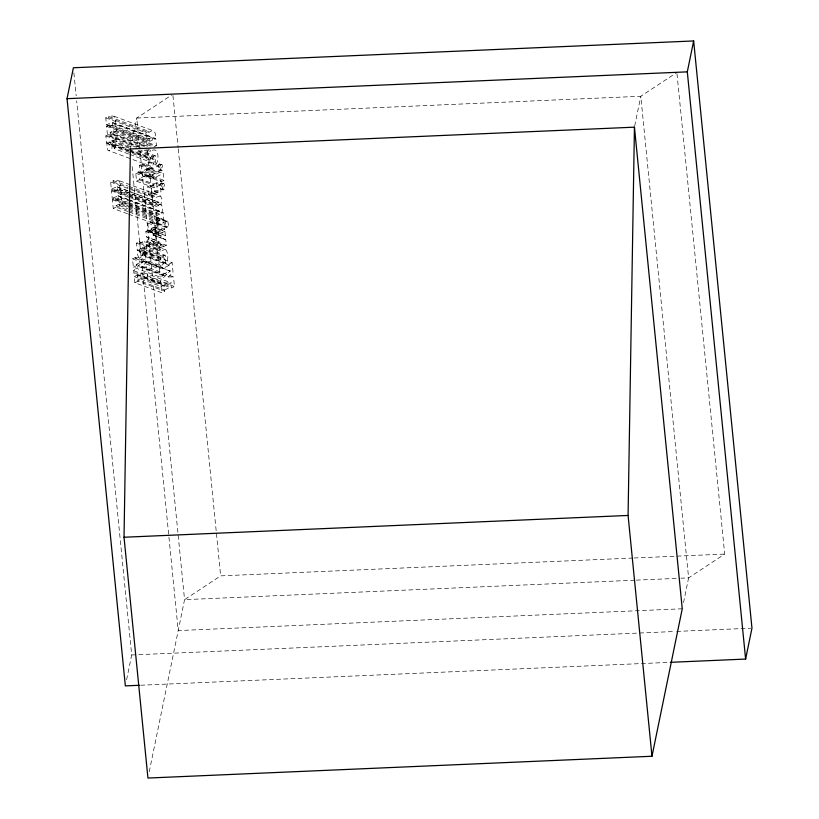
<?xml version="1.0" encoding="UTF-8"?>
<svg xmlns="http://www.w3.org/2000/svg" width="819" height="819" viewBox="0 0 819 819"><rect width="100%" height="100%" fill="white"/><g stroke="black" fill="none" stroke-linecap="round" stroke-linejoin="round"><path stroke-width="0.61" stroke-dasharray="4.09 3.07" d="M128.675 150.788L107.166 142.823L106.798 147.174L107.975 150.307L150.778 166.267C155.057 165.469 154.648 159.316 153.388 156.183L137.858 150.43M129.873 151.239L148.986 158.323L149.017 164.629L150.778 166.267M142.25 254.197L169.042 264.127L169.164 265.376L142.373 255.446L142.25 254.197L145.311 252.713L146.253 262.254L141.564 267.045L168.356 276.976L173.044 272.184L172.103 262.643L137.848 250.02L137.479 254.371L138.657 257.504L160.657 265.755C164.947 264.957 164.527 258.804 163.268 255.671L142.26 247.881C143.509 251.013 143.929 257.166 139.639 257.965M130.651 147.737L136.742 118.059L171.765 94.963M126.617 679.709L131.695 654.975L76.658 100.819M149.232 771.805L184.562 599.662L139.762 148.556M634.694 125.942L640.786 96.263L676.873 72.471M683.527 602.6L688.605 577.866L640.786 96.263L136.742 118.059L139.639 147.287M140.458 147.379L107.494 135.155L106.624 126.372L109.418 125.01L109.582 126.607L112.387 125.256L112.684 123.382L111.517 122.543L106.48 124.918L105.774 117.854L108.579 116.493L148.608 131.337L148.741 132.647C154.136 127.385 157.32 134.633 154.586 139.035L114.558 124.201C117.301 119.789 114.107 112.551 108.712 117.803L108.579 116.493M109.582 126.607L149.611 141.452L152.416 140.09L152.201 137.285L146.509 139.762L106.48 124.918M127.692 203.951L112.234 198.218L111.507 190.899L114.312 189.537L114.465 191.103L117.158 189.803L117.537 187.643L116.4 186.886L111.353 189.261L110.637 182.043L113.431 180.692L127.703 185.974M127.518 213.769L113.257 208.476L112.398 199.785L115.192 198.423L115.346 199.979L118.038 198.679L118.264 195.956L112.234 198.218M128.737 196.396L156.071 206.531L158.763 205.231L159.101 204.074L158.671 202.211L128.962 191.196M115.346 199.979L156.951 215.407L159.644 214.097L159.541 211.138L153.839 213.646L128.88 204.392M129.586 148.311L110.463 141.216L108.569 142.946L108.999 144.881L151.239 160.534L152.559 159.551L152.283 156.726L135.555 150.522M152.283 156.726L150.655 157.514L150.819 160.381M139.527 249.211L139.68 252.078L161.118 260.022L162.633 258.394L162.162 256.214L141.144 248.423L139.527 249.211L160.534 257.002L162.162 256.214M160.534 257.002L160.698 259.869M128.88 209.06L160.974 220.966L163.769 219.605L163.063 212.449L161.845 213.032L120.239 197.614L121.161 192.24L120.485 190.09L119.031 189.302L120.28 184.623L120.004 181.992L118.059 180.405L113.575 182.156L113.431 180.692M161.845 213.032L162.756 207.668L161.466 204.955L119.861 189.527M119.031 189.302L160.637 204.73L161.271 203.071L161.865 198.679L160.463 195.997L118.857 180.569M128.563 153.952L114.23 148.638L113.411 144.308L113.687 140.561C109.122 139.465 115.356 150.471 108.958 150.768M129.76 154.392L156.04 164.138L155.231 159.818L155.866 157.268L155.18 155.743L140.848 150.43M160.657 265.755L158.896 264.117L158.866 257.811L137.244 250.317L136.538 243.141L139.332 241.789L139.476 243.202L143.878 241.38L165.469 249.304C168.509 252.969 168.601 259.664 165.919 263.626L144.912 255.835L144.093 251.515L144.369 247.758L142.26 247.881M165.919 263.626L165.11 259.306L165.745 256.757L165.059 255.231L144.052 247.44M159.173 170.321L160.514 169.666L161.189 167.537L160.933 165.049L159.275 163.954L157.985 166.533L158.62 169.881L161.568 170.833L162.868 168.161L162.172 164.854L159.92 163.861M161.067 189.322L162.408 188.667L163.073 186.537L162.827 184.05L161.159 182.954L159.879 185.534L160.504 188.882L163.452 189.844L164.762 187.162L164.066 183.865L161.804 182.862M156.808 223.935L158.149 223.27L158.825 221.15L158.569 218.663L157.545 217.475L156.275 218.1L155.62 220.137L155.856 222.614L156.808 223.935L166.472 227.518L167.813 226.853L168.489 224.734L167.793 221.427L157.545 217.475M161.599 164.486L160.329 165.11L159.664 167.148L159.91 169.625L160.852 170.946M163.483 183.487L162.213 184.111L161.558 186.159L161.793 188.636L162.746 189.947M167.209 221.058L165.94 221.683L165.284 223.72L165.52 226.198L166.472 227.518M160.186 247.993L150.102 244.257L149.969 242.864L151.228 240.54L161.312 244.277L163.39 245.321L163.524 246.642L166.318 245.29L165.766 239.67L153.081 235.063L155.272 231.808L154.842 227.457L152.037 228.818L152.191 230.374L151.034 232.432L148.823 231.306L148.689 230.026L145.884 231.378L146.437 236.875L159.162 241.574L156.951 245.004L157.391 249.355L160.186 247.993L160.053 246.601L161.312 244.277M151.034 232.432L161.128 236.169L162.275 234.111L162.121 232.555L152.037 228.818M157.391 249.355L147.307 245.618L146.867 241.257L149.078 237.838L159.162 241.574M153.081 235.063L163.165 238.8L165.356 235.544L164.926 231.204L154.842 227.457M114.23 148.638C117.823 144.656 116.769 129.351 108.794 136.005L108.651 134.582L142.107 146.99M156.04 164.138C159.633 160.155 158.579 144.85 150.604 151.505L144.635 149.293M144.912 255.835C147.594 251.873 147.502 245.178 144.461 241.513M160.729 283.026L133.937 273.085L133.702 270.71L143.427 260.964L170.209 270.894L160.493 280.641L160.729 283.026L171.304 282.883L164.261 286.292L137.469 276.361L137.346 275.102L134.285 276.587L134.9 282.75L161.691 292.69L164.752 291.206L164.629 289.977L137.838 280.047L137.961 281.265L164.752 291.206M632.821 558.056L220.649 575.87L184.562 599.662L635.012 580.19M676.996 73.741L724.702 554.084L688.605 577.866L680.947 578.204M114.558 124.201L115.694 123.649L116.4 130.835L156.429 145.669L155.723 138.493L112.172 122.44M144.441 146.447L110.299 133.794L110.155 132.361L113.462 130.764L153.491 145.598L153.634 147.031L156.429 145.669M148.986 158.323L106.562 143.11L105.856 135.944L110.299 133.794M113.462 130.764L113.606 132.187L116.4 130.835M106.562 143.11L107.166 142.823M105.774 117.854L145.802 132.688L148.608 131.337M106.624 126.372L146.652 141.206L149.447 139.854L149.611 141.452M154.586 139.035L155.723 138.493M147.522 149.99L150.327 148.638M144.083 150.112L147.666 151.443L150.471 150.092L150.604 151.505M153.388 156.183L155.18 155.743M153.01 175.675L143.028 171.98L142.915 170.833L152.897 174.539L153.01 175.675L150.205 177.037L140.223 173.341L139.445 165.479L142.25 164.128L152.232 167.823L152.324 168.786L158.436 165.827L159.121 172.717L156.316 174.078L146.335 170.372L146.222 169.236L156.204 172.932L156.316 174.078M142.25 164.128L142.342 165.08L148.454 162.121L158.436 165.827M151.105 192.178L154.781 193.54L154.893 194.687L151.218 193.325L151.105 192.178L154.412 190.571L154.525 191.718L158.2 193.079L161.005 191.728L160.319 184.828L154.207 187.786L136.548 181.173L135.759 173.229L138.565 171.867L153.163 177.283L153.266 178.296L163.247 173.464L163.933 180.395L161.128 181.746L146.529 176.331L146.406 175.153L139.24 178.634L139.353 179.811L153.962 185.227L153.839 184.05L139.24 178.634M138.565 171.867L138.667 172.881L148.638 168.049L163.247 173.464M140.223 173.341L143.028 171.98M146.335 170.372L149.14 169.021L148.454 162.121M152.232 167.823L149.427 169.185L150.205 177.037M136.548 181.173L139.353 179.811M146.529 176.331L149.324 174.979L163.933 180.395M152.897 174.539L156.204 172.932M135.759 173.229L150.368 178.634L153.163 177.283M120.239 197.614L121.458 197.021L122.164 204.177L163.769 219.605M154.893 194.687L152.099 196.048L148.413 194.676L147.635 186.824L150.44 185.463L154.115 186.834L154.207 187.786M153.839 184.05L161.015 180.569L161.128 181.746M160.319 184.828L156.644 183.466L150.532 186.425L150.44 185.463M153.962 185.227L151.157 186.589L150.368 178.634M147.635 186.824L151.31 188.186L154.115 186.834M127.948 211.527L116.063 207.115L115.919 205.743L119.226 204.146L127.549 207.227M113.257 208.476L116.063 207.115M119.226 204.146L119.369 205.538L122.164 204.177M148.413 194.676L151.218 193.325M154.525 191.718L157.33 190.356L161.005 191.728M154.781 193.54L158.087 191.943L158.2 193.079M110.637 182.043L152.232 197.471L155.037 196.12L155.18 197.584L160.463 195.997M129.177 195.874L152.948 204.689L158.671 202.211M111.507 190.899L153.112 206.327L155.917 204.965L156.071 206.531M129.033 205.958L154.003 215.213L156.798 213.851L156.951 215.407M158.63 232.248L155.825 233.61L148.577 230.917L147.799 223.065L150.594 221.703L157.842 224.396L157.944 225.358L164.046 222.389L164.732 229.289L161.937 230.651L154.689 227.958L154.566 226.812L151.259 228.419L151.382 229.566L158.63 232.248L158.517 231.112L151.259 228.419M150.594 221.703L150.696 222.666L156.798 219.707L164.046 222.389M128.992 210.596L157.524 221.171L160.831 219.564L160.974 220.966M128.706 214.209L154.863 223.904L157.657 222.543L157.524 221.171M147.799 223.065L155.047 225.757L157.842 224.396M148.577 230.917L151.382 229.566M154.689 227.958L157.483 226.597L164.732 229.289M158.517 231.112L161.824 229.504L161.937 230.651M145.884 231.378L155.979 235.114L158.773 233.763L158.906 235.043L161.128 236.169M162.121 232.555L164.926 231.204M137.244 250.317L137.848 250.02M147.307 245.618L150.102 244.257M151.228 240.54L153.307 241.585L153.44 242.905L156.234 241.544L166.318 245.29M163.206 275.624L136.415 265.694L136.282 264.424L163.073 274.355L163.206 275.624L160.145 277.109L133.354 267.178L132.535 258.876L135.585 257.391L162.377 267.322L162.51 268.601L169.164 265.376M135.585 257.391L135.719 258.671L142.373 255.446M136.538 243.141L157.545 250.931L160.35 249.58L160.483 250.993L165.469 249.304M136.282 264.424L143.427 260.964M133.354 267.178L136.415 265.694M163.268 255.671L165.059 255.231M137.469 276.361L144.513 272.952L171.304 282.883M132.535 258.876L159.316 268.806L162.377 267.322M169.042 264.127L172.103 262.643M137.838 280.047L144.492 276.822L171.284 286.752L171.417 288.012L174.467 286.527L173.515 276.935L146.724 266.994L141.564 267.045M134.9 282.75L137.961 281.265M144.492 276.822L144.625 278.071L147.676 276.597L174.467 286.527M163.073 274.355L170.209 270.894M134.285 276.587L161.077 286.517L164.138 285.043L164.261 286.292M164.629 289.977L171.284 286.752M634.101 557.995L724.702 554.084M636.291 580.128L679.678 578.255M682.258 608.783L178.214 630.579L132.033 165.489M131.695 654.975L638.38 633.067M639.649 633.015L675.388 631.469M676.668 631.418L750.685 628.214M140.663 685.227L669.041 662.376M133.937 273.085L144.513 272.952M168.356 276.976L173.515 276.935M160.637 204.73L161.466 204.955M163.165 238.8L165.766 239.67M108.999 144.881L110.749 144.042L110.463 141.216M146.437 236.875L149.078 237.838M139.68 252.078L141.431 251.249L141.144 248.423M114.138 116.288L154.167 131.132M108.712 117.803L148.741 132.647M112.52 122.727L152.549 137.572M112.387 125.256L152.416 140.09M109.418 125.01L149.447 139.854M113.606 132.187L152.457 146.591M110.155 132.361L147.829 146.335M113.78 134.316L146.038 146.273M108.794 136.005L139.854 147.522M105.856 135.944L136.916 147.461M113.37 140.244L132.483 147.328M111.579 140.684L129.494 147.328M108.845 142.004L150.655 157.514M113.411 144.308L128.941 150.072M130.139 150.512L155.231 159.818M159.275 163.954L160.954 164.578M158.651 164.486L160.329 165.11M160.514 169.666L162.203 170.28M159.889 170.209L161.568 170.833M142.342 165.08L152.324 168.786M139.445 165.479L159.121 172.717M146.406 175.153L161.015 180.569M138.667 172.881L153.266 178.296M161.159 182.954L162.838 183.579M160.534 183.487L162.213 184.111M162.408 188.667L164.087 189.291M161.773 189.22L163.452 189.844M154.412 190.571L158.087 191.943M128.89 186.415L155.037 196.12M113.575 182.156L127.846 187.438M129.033 187.879L155.18 197.584M117.076 186.793L127.774 190.755M117.383 187.06L158.988 202.477M117.158 189.803L127.856 193.765M129.044 194.205L158.763 205.231M114.312 189.537L127.385 194.39M128.573 194.83L155.917 204.965M111.353 189.261L127.989 195.434M114.465 191.103L127.539 195.956M117.936 195.721L127.447 199.242M128.593 199.662L163.063 212.449M118.264 195.956L127.774 199.488M128.962 199.928L159.869 211.384M118.038 198.679L127.549 202.201M128.737 202.641L159.644 214.097M115.192 198.423L156.798 213.851M112.398 199.785L127.846 205.518M156.91 217.567L166.574 221.15M128.737 207.668L160.831 219.564M156.275 218.1L165.94 221.683M119.369 205.538L127.692 208.62M115.919 205.743L127.805 210.155M129.136 211.967L157.657 222.543M158.149 223.27L167.813 226.853M157.524 223.822L167.189 227.406M150.696 222.666L157.944 225.358M154.566 226.812L161.824 229.504M152.191 230.374L162.275 234.111M155.272 231.808L165.356 235.544M148.689 230.026L158.773 233.763M148.823 231.306L158.906 235.043M153.307 241.585L163.39 245.321M153.44 242.905L163.524 246.642M146.867 241.257L156.951 245.004M149.969 242.864L160.053 246.601M139.332 241.789L160.35 249.58M139.476 243.202L160.483 250.993M144.093 251.515L165.11 259.306M146.253 262.254L173.044 272.184M135.719 258.671L162.51 268.601M133.702 270.71L160.493 280.641M137.346 275.102L164.138 285.043M144.625 278.071L171.417 288.012M172.952 95.536L178.132 147.635M178.255 148.904L220.649 575.87M156.644 183.466L157.33 190.356M156.798 219.707L157.483 226.597M145.802 132.688L146.509 139.762M146.652 141.206L147.144 146.232M147.666 151.443L148.382 158.62M151.31 188.186L152.099 196.048M152.232 197.471L152.948 204.689M153.112 206.327L153.839 213.646M154.003 215.213L154.863 223.904M155.047 225.757L155.825 233.61M155.979 235.114L156.521 240.622M157.545 250.931L158.262 258.108M159.316 268.806L160.145 277.109M161.077 286.517L161.691 292.69M155.682 235.933L156.234 241.544M148.638 168.049L149.324 174.979M146.724 266.994L147.676 276.597M73.884 72.85L76.157 95.731"/><path stroke-width="1.23" d="M124.027 537.244L130.395 148.966L634.438 127.17L682.258 608.783L651.985 756.254L147.942 778.05L124.027 537.244L628.081 515.448L634.438 127.17M139.384 685.278L125.348 685.892L67.035 98.679L73.382 67.772L693.652 40.95L751.965 628.163L745.618 659.07L670.321 662.325M745.618 659.07L687.305 71.857L693.652 40.95M67.035 98.679L687.305 71.857M628.081 515.448L651.985 756.254M130.395 148.966L130.641 151.515"/></g></svg>
